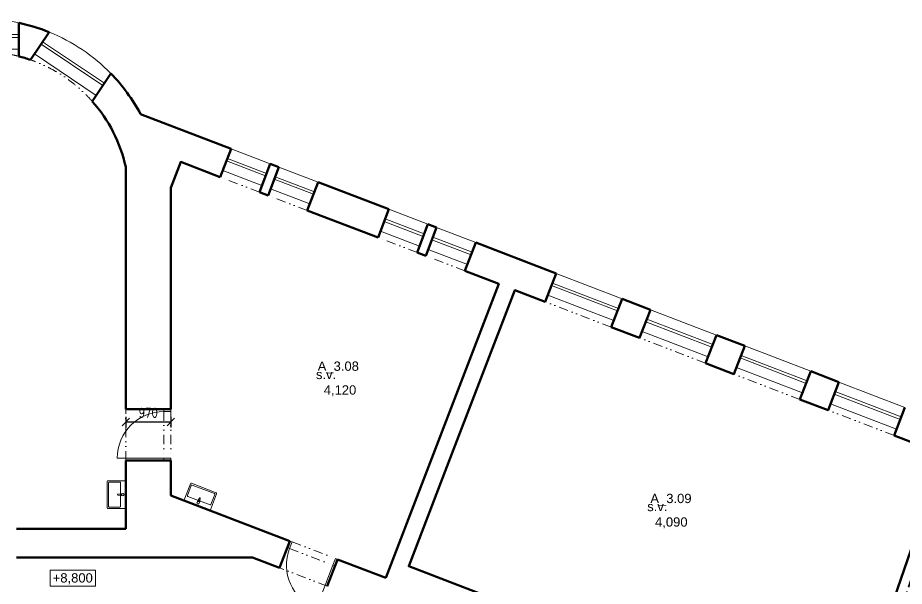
# Model space of a CAD drawing. Header units: millimetres. Extents: x 89194 to 559352, y -753138 to -204019.
# Drawn here: x 331837 to 350887, y -552145 to -539921 of the extents above; entities that cross this region are included whole.
import ezdxf

# ---------------------------------------------------------------- set-up
doc = ezdxf.new("R2010")
doc.units = ezdxf.units.MM
doc.header["$LTSCALE"] = 400
doc.header["$PDMODE"] = 3
doc.linetypes.add('DIVIDE', pattern=[1.25, 0.5, -0.25, 0, -0.25, 0, -0.25])
doc.linetypes.add('ČÁRKOVANÁ', pattern=[0.75, 0.5, -0.25])
for name, color, linetype, lineweight in [('RG_dveře', 3, 'Continuous', 9), ('RG_koty', 7, 'Continuous', 9), ('RG_okna', 3, 'Continuous', 9), ('RG_popisy', 11, 'Continuous', 9), ('RG_zařízováky', 4, 'Continuous', 9), ('RG_zdivo stávající', 30, 'Continuous', 50), ('RG_čerch 2', 6, 'DIVIDE', 9)]:
    doc.layers.add(name, color=color, linetype=linetype, lineweight=lineweight)
doc.styles.add('Arial 100', font='Arial.ttf', dxfattribs={"height": 100})
doc.styles.add('Arial 250', font='Arial Bold.ttf', dxfattribs={"height": 250})
doc.styles.add('Koty', font='romans.shx', dxfattribs={"width": 0.8})
doc.dimstyles.new('RG_100_vnitřní', dxfattribs={"dimscale": 100, "dimtxt": 2, "dimasz": 1.6, "dimexe": 1.15, "dimexo": 0, "dimgap": 1, "dimtad": 1, "dimdec": 0, "dimrnd": 5, "dimzin": 0, "dimdsep": 46, "dimtxsty": 'Koty', "dimblk1": 'OBLIQUE', "dimblk2": 'OBLIQUE', "dimsah": 1, "dimcen": 0.09, "dimclrd": 256, "dimclre": 256, "dimclrt": 2, "dimazin": 0, "dimtfac": 1, "dimtdec": 0, "dimtmove": 2, "dimatfit": 3, "dimfxl": 1.15, "dimfxlon": 1, "dimtolj": 1, "dimtzin": 0, "dimarcsym": 0})

# ---------------------------------------------------------------- blocks, each defined once
blk = doc.blocks.new('1520_2900_900_3')
at = {"layer": 'RG_okna'}
for points in [[(93845, -104449), (95365, -104449)], [(93845, -104669), (95365, -104669)], [(93845, -104729), (95365, -104729)], [(93845, -104949), (95365, -104949)]]:
    blk.add_lwpolyline(points, dxfattribs=at)
at = {"layer": 'RG_zdivo stávající'}
for points in [[(93845, -104299), (93845, -104949)], [(95365, -104299), (95365, -104949)]]:
    blk.add_lwpolyline(points, dxfattribs=at)
at = {"layer": 'RG_čerch 2'}
blk.add_lwpolyline([(93845, -104299), (95365, -104299)], dxfattribs=at)
blk = doc.blocks.new('okno_oblouk')
at = {"layer": 'RG_okna'}
for points in [[(109066, -107732), (110666, -107732)], [(109066, -107985), (110666, -107985)], [(109066, -108045), (110666, -108045)]]:
    blk.add_lwpolyline(points, dxfattribs=at)
blk.add_arc((109866, -104509), 3871, 258.0738, 281.9262, dxfattribs=at)
at = {"layer": 'RG_zdivo stávající'}
for points in [[(109066, -107577), (109066, -108296)], [(110666, -107577), (110666, -108296)]]:
    blk.add_lwpolyline(points, dxfattribs=at)
at = {"layer": 'RG_čerch 2'}
blk.add_arc((109866, -104509), 3171, 255.3884, 284.6116, dxfattribs=at)
blk = doc.blocks.new('*U89')
blk.add_line((-350, -293), (-350, -1293))
for points in [[(-400, -143), (-350, -143), (-350, -293), (-400, -293)], [(700, -143), (650, -143), (650, -293), (700, -293)]]:
    blk.add_lwpolyline(points)
blk.add_arc((-350, -293), 1000, 270, 0)
at = {"layer": 'RG_zdivo stávající'}
for p, q in [((-400, -143), (-400, -293)), ((700, -143), (700, -293))]:
    blk.add_line(p, q, dxfattribs=at)
at = {"layer": 'RG_čerch 2'}
for p, q in [((650, -143), (-350, -143)), ((650, -293), (-350, -293))]:
    blk.add_line(p, q, dxfattribs=at)
blk = doc.blocks.new('umyv_16')
at = {"layer": 'RG_zařízováky', "linetype": 'Continuous', "lineweight": 20}
for p, q in [((303632, -112272), (303632, -112842)), ((304017, -112257), (303647, -112257)), ((303742, -112302), (303742, -112812)), ((303987, -112287), (303757, -112287)), ((304002, -112812), (304002, -112302)), ((304032, -112842), (304032, -112272)), ((303692, -112532), (303734, -112536)), ((303734, -112578), (303692, -112582)), ((303732, -112544), (303717, -112544)), ((303717, -112544), (303717, -112571)), ((303717, -112571), (303732, -112571)), ((303743, -112540), (303796, -112546)), ((303796, -112568), (303743, -112575)), ((303647, -112857), (304017, -112857)), ((303757, -112827), (303987, -112827))]:
    blk.add_line(p, q, dxfattribs=at)
at = {"layer": 'RG_zařízováky', "linetype": 'Continuous', "lineweight": 20, "extrusion": (0, 0, -1)}
for centre, major_axis, start_param, end_param in [((303647, -112272), (10.6, 10.6), 3.926991, 5.497787), ((303757, -112302), (10.6, 10.6), 3.926991, 5.497787), ((303987, -112302), (-10.6, 10.6), 0.785398, 2.356194), ((304017, -112272), (-10.6, 10.6), 0.785398, 2.356194), ((303692, -112557), (17.7, 17.7), 2.356194, 5.497787), ((303732, -112557), (-9.62, 9.62), 0.785398, 3.926991), ((303732, -112557), (-14.9, 14.9), 0.875625, 1.35736), ((303732, -112557), (-14.9, 14.9), 3.355029, 3.836764), ((303732, -112557), (-14.9, 14.9), 1.35736, 3.355029), ((303795, -112557), (-7.91, 7.91), 0.909996, 3.802393), ((303647, -112842), (-10.6, 10.6), 3.926991, 5.497787), ((303757, -112812), (-10.6, 10.6), 3.926991, 5.497787), ((303987, -112812), (10.6, 10.6), 0.785398, 2.356194), ((304017, -112842), (10.6, 10.6), 0.785398, 2.356194)]:
    blk.add_ellipse(centre, major_axis=major_axis, ratio=1, start_param=start_param, end_param=end_param, dxfattribs=at)
blk = doc.blocks.new('okno_900')
at = {"layer": 'RG_okna'}
for points in [[(167583, -103105), (168423, -103427)], [(167483, -103366), (168323, -103689)], [(167504, -103310), (168344, -103633)], [(167404, -103572), (168244, -103894)]]:
    blk.add_lwpolyline(points, dxfattribs=at)
at = {"layer": 'RG_zdivo stávající'}
for points in [[(167637, -102965), (167404, -103572)], [(168477, -103287), (168244, -103894)]]:
    blk.add_lwpolyline(points, dxfattribs=at)
at = {"layer": 'RG_čerch 2'}
blk.add_lwpolyline([(167637, -102965), (168477, -103287)], dxfattribs=at)
blk = doc.blocks.new('*U30')
blk.add_line((-350, -293), (-350, -1293))
for points in [[(-400, -143), (-350, -143), (-350, -293), (-400, -293)], [(700, -143), (650, -143), (650, -293), (700, -293)]]:
    blk.add_lwpolyline(points)
blk.add_arc((-350, -293), 1000, 270, 0)
at = {"layer": 'RG_zdivo stávající'}
for p, q in [((-400, -143), (-400, -293)), ((700, -143), (700, -293))]:
    blk.add_line(p, q, dxfattribs=at)
at = {"layer": 'RG_čerch 2'}
for p, q in [((650, -143), (-350, -143)), ((650, -293), (-350, -293))]:
    blk.add_line(p, q, dxfattribs=at)
blk = doc.blocks.new('_Oblique')
at = {"color": 0, "linetype": 'ByBlock', "lineweight": -2}
blk.add_line((-0.5, -0.5), (0.5, 0.5), dxfattribs=at)
blk = doc.blocks.new('*D90')
at = {"layer": 'Defpoints', "color": 0, "transparency": 16777216}
for p in [(334159, -548340), (335127, -548340), (334159, -548614)]:
    blk.add_point(p, dxfattribs=at)
at = {"layer": 'RG_koty', "lineweight": -2, "transparency": 16777216}
for p, q in [((334159, -548499), (334159, -548729)), ((335127, -548614), (334159, -548614)), ((335127, -548499), (335127, -548729))]:
    blk.add_line(p, q, dxfattribs=at)
at = {"layer": 'RG_koty', "lineweight": -2, "transparency": 16777216, "xscale": 160, "yscale": 160, "zscale": 160, "rotation": 180}
blk.add_blockref('_Oblique', (334159, -548614), dxfattribs=at)
at = {"layer": 'RG_koty', "lineweight": -2, "transparency": 16777216, "xscale": 160, "yscale": 160, "zscale": 160}
blk.add_blockref('_Oblique', (335127, -548614), dxfattribs=at)
at = {"layer": 'RG_koty', "color": 2, "transparency": 16777216, "insert": (334643, -548414), "char_height": 200, "attachment_point": 5, "style": 'Koty'}
blk.add_mtext('\\A1;970', dxfattribs=at)
blk = doc.blocks.new('rozdelovnik')
at = {"layer": 'RG_popisy', "linetype": 'ČÁRKOVANÁ', "lineweight": 35}
blk.add_line((348350, -333539), (352777, -320455), dxfattribs=at)
for points in [[(352027, -320021), (351715, -320096)], [(352027, -320021), (351715, -320096)], [(351715, -320096), (353839, -320815)], [(351917, -320345), (351715, -320096)], [(351715, -320096), (353839, -320815)], [(351917, -320345), (351715, -320096)], [(353637, -320566), (353839, -320815)], [(353637, -320566), (353839, -320815)], [(353527, -320889), (353839, -320815)], [(353527, -320889), (353839, -320815)], [(347600, -333105), (347289, -333180)], [(347600, -333105), (347289, -333180)], [(347289, -333180), (349412, -333899)], [(347491, -333429), (347289, -333180)], [(347289, -333180), (349412, -333899)], [(347491, -333429), (347289, -333180)], [(349210, -333650), (349412, -333899)], [(349210, -333650), (349412, -333899)], [(349101, -333973), (349412, -333899)], [(349101, -333973), (349412, -333899)]]:
    blk.add_lwpolyline(points, dxfattribs=at)
at = {"layer": 'RG_popisy', "char_height": 200, "attachment_point": 1, "rotation": 71.3085, "style": 'Arial 250'}
for s, insert in [('\\pi-250;{\\fArial|b0|i0|c238|p34;Stará budova}', (351572, -322041)), ('\\pi-250;{\\fArial|b0|i0|c238|p34;Nová budova}', (352544, -322349)), ('\\pi-250;{\\fArial|b0|i0|c238|p34;Stará budova}', (347850, -333042)), ('\\pi-250;{\\fArial|b0|i0|c238|p34;Nová budova}', (348822, -333351))]:
    blk.add_mtext(s, dxfattribs=dict(at, insert=insert))

msp = doc.modelspace()

# ---------------------------------------------------------------- linework, layer by layer
at = {"layer": 'RG_koty'}
msp.add_lwpolyline([(332533.9, -552144.5), (333509.3, -552144.5), (333509.3, -551801.6), (332533.9, -551801.6)], close=True, dxfattribs=at)
at = {"layer": 'RG_zdivo stávající'}
for points in [[(332512.8, -540230.7, 0.0439206), (331863.5, -540032.8, 0.0439206)], [(332111.6, -540827.4, 0.0204506), (331863.5, -540751.8, 0.0204506)], [(334476, -541992.5, 0.0698676), (333840.6, -541123.4, 0.0698676)], [(334158.5, -548340.4), (334158.5, -543129.2, 0.1267224), (333439.4, -541720)]]:
    msp.add_lwpolyline(points, format="xyb", dxfattribs=at)
for points in [[(336423.2, -542740), (334476, -541992.5)], [(335127.2, -548340.4), (335127.2, -543577.1), (335340.7, -543020.7), (336190.3, -543346.8)], [(337450.2, -543134.2), (337263.4, -543062.5)], [(339812.1, -544040.9), (338290.4, -543456.7)], [(337030.5, -543669.3), (337217.2, -543741)], [(338057.4, -544063.6), (339579.2, -544647.7)], [(340839.1, -544435.1), (340652.3, -544363.4)], [(343406.4, -545420.6), (341679.3, -544757.6)], [(340419.4, -544970.2), (340606.1, -545041.9)], [(341446.3, -545364.4), (342174.5, -545644), (339748.4, -551964.3)], [(343173.5, -546027.4), (342520, -545776.6), (341061.4, -549576.2)], [(345432.3, -546198.2), (344825.4, -545965.3)], [(345199.3, -546805.1), (344592.5, -546572.1)], [(347458.1, -546975.9), (346851.3, -546743)], [(347225.2, -547582.7), (346618.4, -547349.8)], [(349484, -547753.6), (348877.2, -547520.6)], [(349251.1, -548360.4), (348644.2, -548127.4)], [(335127.2, -548340.4), (334158.5, -548340.4)], [(343492.7, -552931.9), (349747, -555085.4), (351734.4, -549313.6), (350670.1, -548905.1)], [(331811, -550909.2), (334158.5, -550909.2), (334158.5, -549440.4)], [(335127.2, -549440.4), (334158.5, -549440.4)], [(337685.2, -551172.3), (335127.2, -550190.4), (335127.2, -549440.4)], [(341061.4, -549576.2), (340240, -551716.1), (342455.2, -552566.5)], [(337685.2, -551172.3), (337463, -551751.1)], [(337463, -551751.1), (336884.8, -551529.2), (331811, -551529.2)], [(338712.1, -551566.5), (338489.9, -552145.3)], [(339748.4, -551964.3), (338712.1, -551566.5)]]:
    msp.add_lwpolyline(points, dxfattribs=at)
at = {"layer": 'RG_čerch 2'}
for points in [[(334158.5, -549440.4), (334158.5, -548340.4)], [(338489.9, -552145.3), (337463, -551751.1)]]:
    msp.add_lwpolyline(points, dxfattribs=at)

# ---------------------------------------------------------------- block references
at = {"layer": 'RG_dveře', "ltscale": 0.1, "xscale": -1}
for name, p, rotation in [('*U89', (335269.8, -549040.4), 270.0000000000002), ('*U30', (338389.8, -551290), 339.0000009530205)]:
    msp.add_blockref(name, p, dxfattribs=dict(at, rotation=rotation))
at = {"layer": 'RG_okna'}
for name, p, rotation in [('okno_oblouk', (440929.1, -648329.1), 180), ('okno_oblouk', (363909.2, -691852.6), 146.0788985839595), ('okno_900', (504667.1, -646634), 180), ('okno_900', (505694, -647028.2), 180), ('okno_900', (508056, -647934.9), 180), ('okno_900', (509082.9, -648329.1), 180), ('1520_2900_900_3', (394826.9, -677574.6), 159.0000000000572), ('1520_2900_900_3', (396852.7, -678352.3), 159.0000000000572), ('1520_2900_900_3', (398878.6, -679130), 159.0000000000572), ('1520_2900_900_3', (400904.5, -679907.6), 159.0000000000572)]:
    msp.add_blockref(name, p, dxfattribs=dict(at, rotation=rotation))
at = {"layer": 'RG_popisy'}
msp.add_blockref('rozdelovnik', (417.9, -225159.9), dxfattribs=at)
at = {"layer": 'RG_zařízováky'}
for p, rotation in [((637790.3, -662732.2), 180), ((121798.7, -793534.9), 68.99999999950599)]:
    msp.add_blockref('umyv_16', p, dxfattribs=dict(at, rotation=rotation))

# ---------------------------------------------------------------- texts
at = {"layer": 'RG_koty', "char_height": 200, "width": 12.645, "attachment_point": 5, "style": 'Arial 100'}
for s, insert in [('\\pxi-3,l4,qc,t4;s.v.^I4,120', (338362.5, -547776)), ('\\pxi-3,l4,qc,t4;s.v.^I4,090', (345481.5, -550615.2)), ('+8,800', (333020.1, -551983.5))]:
    msp.add_mtext(s, dxfattribs=dict(at, insert=insert))
at = {"layer": 'RG_popisy', "char_height": 200, "attachment_point": 1, "style": 'Arial 250'}
for s, insert in [('\\pxi-1.25,qc;{\\fArial|b0|i0|c238|p34;A_3.08}', (338533.1, -547312.7)), ('\\pxi-1.25,qc;{\\fArial|b0|i0|c238|p34;A_3.09}', (345681.1, -550156.7))]:
    msp.add_mtext(s, dxfattribs=dict(at, insert=insert))

# ---------------------------------------------------------------- dimensions: what is measured, and where the dimension line sits
at = {"layer": 'RG_koty'}
dim = msp.add_linear_dim(base=(334158.5, -548614.2), p1=(335127.2, -548340.4), p2=(334158.5, -548340.4), angle=180, dimstyle='RG_100_vnitřní', dxfattribs=at)
dim.commit()
dim.dimension.update_dxf_attribs({"geometry": '*D90', "text_midpoint": (334642.8, -548414.2)})

doc.saveas('drawing.dxf')
